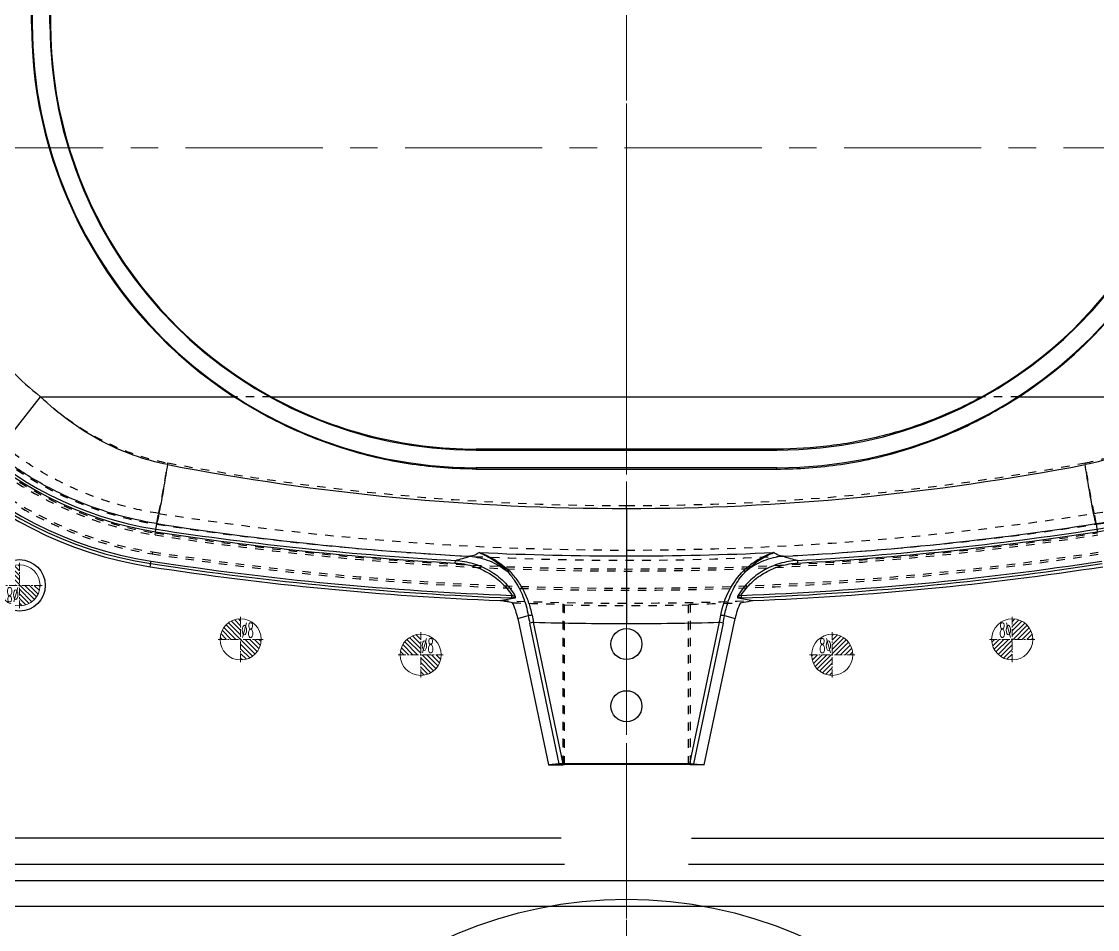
# Model space of a CAD drawing. Header units: millimetres. Extents: x -569 to 1807, y -7664 to 1724.
# Drawn here: x 165.7 to 374.8, y -1119.1 to -942.6 of the extents above; entities that cross this region are included whole.
import ezdxf
from ezdxf.enums import TextEntityAlignment as Align

# ---------------------------------------------------------------- set-up
doc = ezdxf.new("R2010")
doc.units = ezdxf.units.MM
doc.header["$LTSCALE"] = 16.335
doc.linetypes.add('CENTER', pattern=[0.6, 0.375, -0.075, 0.075, -0.075])
doc.linetypes.add('HIDDEN', pattern=[0.2, 0.1, -0.1])
doc.layers.get('0').update_dxf_attribs({"linetype": 'CONTINUOUS'})
for name, color, linetype, lineweight in [('center', 1, 'CENTER', 9), ('epin', 13, 'CONTINUOUS', 9), ('moldbase', 7, 'CONTINUOUS', 20)]:
    doc.layers.add(name, color=color, linetype=linetype, lineweight=lineweight)
doc.layers.add('DEFAULT_2', color=8, linetype='HIDDEN')
doc.styles.add('TXT05', font='txt.shx', dxfattribs={"width": 0.5, "bigfont": 'gbcbig.shx'})

# ---------------------------------------------------------------- blocks, each defined once
blk = doc.blocks.new('epin_ejp_8')
at = {"layer": 'epin'}
h = blk.add_hatch(dxfattribs=at)
h.set_pattern_fill('_ANSI31', color=123, scale=0.2, angle=90, style=0)
h.set_pattern_definition([(135, (-263.1036, 1313.3417), (-0.4490128, -0.4490128), [])])
h.paths.add_polyline_path([(0, 4, 0.414214), (-4, 0), (0, 0)])
h.paths.add_polyline_path([(4, 0), (0, 0), (0, -4, 0.414214)])
at = {"layer": 'epin', "color": 1, "linetype": 'CENTER', "ltscale": 0.248791}
for p, q in [((0, -4.4), (0, 4.4)), ((-4.4, 0), (4.4, 0))]:
    blk.add_line(p, q, dxfattribs=at)
at = {"layer": 'epin'}
blk.add_circle((0, 0), 4, dxfattribs=at)
at = {"layer": 'epin', "color": 6, "style": 'TXT05', "width": 0.5}
blk.add_text('%%c8', height=2.8, dxfattribs=at).set_placement((1.33, 1.8), align=Align.MIDDLE)
blk = doc.blocks.new('12')
at = {"layer": 'epin', "color": 4, "rotation": 180}
blk.add_blockref('epin_ejp_8', (-2719.62, 2105.4), dxfattribs=at)
at = {"layer": 'epin'}
for p in [(-2676.62, 2094.9), (-2641.62, 2091.9)]:
    blk.add_blockref('epin_ejp_8', p, dxfattribs=at)
at = {"layer": 'epin', "xscale": -1}
for p in [(-2526.62, 2094.9), (-2561.62, 2091.9)]:
    blk.add_blockref('epin_ejp_8', p, dxfattribs=at)

msp = doc.modelspace()

# ---------------------------------------------------------------- linework, layer by layer
at = {"color": 7, "linetype": 'Continuous'}
for p, q in [((167.592, -943.064), (167.592, -911.356)), ((167.737, -911.356), (167.737, -943.064)), ((171.165, -943.064), (171.165, -911.356)), ((171.31, -911.356), (171.31, -943.064)), ((167.592, -943.064), (167.737, -943.064)), ((171.165, -943.064), (171.31, -943.064)), ((160.713, -1026.546), (169.352, -1015.539)), ((169.352, -1015.539), (206.931, -1015.539)), ((214.165, -1015.539), (352.369, -1015.539)), ((359.603, -1015.539), (397.182, -1015.539)), ((312.513, -1025.717), (254.022, -1025.717)), ((254.022, -1025.717), (254.022, -1025.921)), ((254.022, -1025.921), (312.513, -1025.921)), ((312.513, -1025.921), (312.513, -1025.717)), ((312.513, -1029.348), (254.022, -1029.348)), ((254.022, -1029.348), (254.022, -1029.606)), ((254.022, -1029.606), (312.513, -1029.606)), ((312.513, -1029.606), (312.513, -1029.348)), ((283.267, -1037.271), (283.267, -1059.619)), ((191.732, -1041.786), (191.975, -1040.202)), ((374.559, -1040.202), (374.803, -1041.786)), ((190.686, -1048.578), (190.855, -1047.483)), ((249.996, -1047.868), (250.023, -1047.369)), ((316.511, -1047.369), (316.539, -1047.868)), ((260.972, -1054.644), (260.991, -1054.143)), ((305.544, -1054.143), (305.562, -1054.644)), ((262.161, -1058.642), (264.183, -1058.072)), ((302.352, -1058.072), (304.374, -1058.642)), ((262.161, -1058.642), (268.141, -1087.11)), ((265.214, -1059.374), (264.466, -1059.531)), ((270.212, -1086.887), (264.466, -1059.531)), ((270.989, -1086.868), (265.214, -1059.374)), ((301.321, -1059.374), (295.546, -1086.868)), ((302.069, -1059.531), (296.323, -1086.887)), ((298.394, -1087.11), (304.374, -1058.642)), ((302.069, -1059.531), (301.321, -1059.374)), ((270.212, -1086.887), (268.141, -1087.11)), ((268.141, -1087.11), (270.886, -1087.11)), ((270.886, -1087.11), (271.207, -1087.019)), ((295.546, -1086.868), (270.989, -1086.868)), ((295.327, -1087.019), (271.207, -1087.019)), ((295.648, -1087.11), (295.327, -1087.019)), ((298.394, -1087.11), (295.648, -1087.11)), ((296.323, -1086.887), (298.394, -1087.11)), ((270.599, -1101.354), (147.87, -1101.354)), ((295.936, -1101.354), (418.664, -1101.354)), ((149.515, -1106.354), (271.204, -1106.354)), ((295.33, -1106.354), (417.02, -1106.354)), ((149.021, -1109.546), (417.514, -1109.546)), ((148.59, -1114.546), (417.944, -1114.546))]:
    msp.add_line(p, q, dxfattribs=at)
for centre, radius in [((165.267, -1052.21), 5), ((283.267, -1197.21), 84)]:
    msp.add_circle(centre, radius)
for centre in [(283.267, -1063.625), (283.267, -1075.685)]:
    msp.add_circle(centre, 3.015, dxfattribs=at)
for centre, radius, start, end in [((254.022, -943.064), 86.43, 180, 236.98645), ((254.022, -943.064), 86.284, 180, 270), ((254.022, -943.064), 82.857, 180, 270), ((254.022, -943.064), 82.711, 180, 241.19213), ((312.513, -943.064), 86.284, 270, 0), ((312.513, -943.064), 82.857, 270, 0), ((312.513, -943.064), 82.711, 298.80787, 0), ((312.513, -943.064), 86.43, 303.01355, 0), ((202.214, -973.672), 68.917, 188.97361, 261.25099), ((202.214, -973.672), 68.417, 188.97361, 261.25099), ((364.32, -973.672), 68.417, 278.74901, 351.02639), ((364.32, -973.672), 68.917, 278.74901, 351.02639), ((202.214, -973.672), 75.788, 188.97361, 261.25099), ((202.214, -973.672), 75.181, 188.97361, 261.25099), ((202.214, -973.672), 74.68, 188.97361, 261.25099), ((202.214, -973.672), 53.224, 223.68556, 231.87143), ((283.584, -563.286), 473.985, 259.11824, 269.96171), ((282.95, -563.286), 473.985, 270.03829, 280.88176), ((283.267, -447.001), 601.288, 261.250995, 266.830612), ((283.746, -456.158), 591.21, 261.070112, 267.000921), ((282.788, -456.161), 591.208, 272.999069, 278.929899), ((283.267, -447.001), 601.288, 273.169388, 278.749005), ((283.267, -447.001), 601.788, 261.250995, 266.830612), ((283.267, -447.001), 601.788, 273.169388, 278.749005), ((283.252, -432.709), 613.781, 267.330847, 270.001471), ((283.283, -432.709), 613.781, 269.998529, 272.669153), ((283.267, -447.001), 608.053, 261.250995, 267.8987), ((283.267, -447.001), 607.551, 261.250995, 267.8987), ((-153.089, 352.796), 1457.035, 286.061335, 286.175555), ((283.267, -447.001), 607.551, 272.101299, 278.749005), ((283.267, -447.001), 608.053, 272.101299, 278.749005), ((719.555, 352.82), 1457.04, 253.827275, 253.94151), ((283.267, -447.001), 608.659, 261.250995, 267.685708), ((283.267, -447.001), 608.659, 272.314292, 278.749005), ((264.73, -1044.688), 10.168, 248.42277, 249.32887), ((264.136, -1046.265), 8.483, 249.31926, 250.29437), ((249.898, -1061.212), 13.635, 30.10052, 30.95991), ((316.788, -1061.315), 13.817, 148.97677, 149.84191), ((261.699, -1034.88), 19.777, 267.89354, 268.5516), ((249.007, -1061.412), 13.442, 11.89198, 25.71838), ((317.527, -1061.412), 13.442, 154.28162, 168.10802), ((311.098, -1049.731), 47.651, 190.08075, 191.8677), ((307.237, -1049.976), 43.061, 190.72936, 192.60513), ((259.297, -1049.976), 43.061, 347.39488, 349.27063), ((255.436, -1049.731), 47.652, 348.13231, 349.91924), ((283.257, -395.067), 664.552, 268.444177, 270.000884), ((283.278, -395.067), 664.552, 269.999117, 271.555823)]:
    msp.add_arc(centre, radius, start, end, dxfattribs=at)
msp.add_ellipse((270.995, -1086.896), major_axis=(0.822, 0), ratio=0.0341732, start_param=1.5779831, end_param=2.8346201, dxfattribs=at)
for points, knots in [([(194.104, -1028.748), (191.825, -1028.313), (187.303, -1027.065), (178.642, -1023.19), (172.817, -1018.855), (169.352, -1015.539)], [0, 0, 0, 0, 0.2451596, 0.4932092, 1, 1, 1, 1]), ([(254.022, -1029.606), (249.871, -1029.606), (241.56, -1028.996), (229.369, -1026.281), (217.697, -1021.84), (210.412, -1017.8), (206.931, -1015.539)], [0, 0, 0, 0, 0.2500695, 0.5000276, 0.7499483, 1, 1, 1, 1]), ([(214.165, -1015.539), (220.22, -1018.869), (233.236, -1023.993), (247.111, -1025.717), (254.022, -1025.717)], [0, 0, 0, 0, 0.4999689, 1, 1, 1, 1]), ([(312.513, -1029.606), (316.663, -1029.606), (324.975, -1028.995), (337.166, -1026.282), (348.836, -1021.838), (356.123, -1017.8), (359.603, -1015.539)], [0, 0, 0, 0, 0.2500718, 0.5000314, 0.7499505, 1, 1, 1, 1]), ([(352.369, -1015.539), (349.336, -1017.207), (343.047, -1020.158), (333.138, -1023.353), (322.907, -1025.286), (315.975, -1025.717), (312.513, -1025.717)], [0, 0, 0, 0, 0.2500128, 0.4999803, 0.7499672, 1, 1, 1, 1]), ([(397.182, -1015.539), (393.717, -1018.855), (387.893, -1023.19), (379.232, -1027.065), (374.71, -1028.313), (372.431, -1028.748)], [0, 0, 0, 0, 0.5067908, 0.7548404, 1, 1, 1, 1]), ([(191.975, -1040.202), (189.138, -1039.759), (183.514, -1038.503), (175.395, -1035.551), (167.719, -1031.588), (162.973, -1028.32), (160.713, -1026.546)], [0, 0, 0, 0, 0.2500015, 0.4999577, 0.7499299, 1, 1, 1, 1]), ([(374.559, -1040.202), (377.397, -1039.759), (383.021, -1038.503), (391.139, -1035.551), (398.816, -1031.588), (403.562, -1028.32), (405.822, -1026.546)], [0, 0, 0, 0, 0.2500009, 0.4999566, 0.7499293, 1, 1, 1, 1]), ([(191.975, -1040.202), (191.996, -1040.154), (192.037, -1040.027), (192.139, -1039.656), (192.294, -1038.965), (192.518, -1037.873), (192.788, -1036.45), (193.095, -1034.751), (193.546, -1032.153), (193.881, -1030.128), (194.104, -1028.749)], [0, 0, 0, 0, 0.0134255, 0.0342535, 0.0991357, 0.195671, 0.32129, 0.4718188, 0.640239, 1, 1, 1, 1]), ([(374.559, -1040.202), (374.538, -1040.153), (374.496, -1040.021), (374.429, -1039.777), (374.348, -1039.442), (374.208, -1038.812), (374.004, -1037.806), (373.731, -1036.365), (373.424, -1034.66), (372.978, -1032.092), (372.649, -1030.1), (372.431, -1028.748)], [0, 0, 0, 0, 0.0138922, 0.0355082, 0.0650292, 0.1026118, 0.20164, 0.3291845, 0.4802968, 0.6476035, 1, 1, 1, 1]), ([(254.669, -1045.824), (254.405, -1046.024), (253.811, -1046.356), (253.152, -1046.516), (252.814, -1046.558)], [0, 0, 0, 0, 0.4931884, 1, 1, 1, 1]), ([(254.669, -1045.824), (255.725, -1046.211), (257.811, -1047.187), (259.655, -1048.581), (260.492, -1049.389)], [0, 0, 0, 0, 0.4916871, 1, 1, 1, 1]), ([(254.669, -1045.824), (255.65, -1046.238), (257.591, -1047.255), (259.287, -1048.656), (260.057, -1049.46)], [0, 0, 0, 0, 0.4890385, 1, 1, 1, 1]), ([(311.866, -1045.824), (311.339, -1046.015), (310.298, -1046.45), (308.793, -1047.252), (307.354, -1048.221), (306.467, -1048.981), (306.043, -1049.389)], [0, 0, 0, 0, 0.2444339, 0.4915495, 0.7429446, 1, 1, 1, 1]), ([(306.478, -1049.46), (307.247, -1048.656), (308.943, -1047.255), (310.884, -1046.237), (311.866, -1045.824)], [0, 0, 0, 0, 0.5110532, 1, 1, 1, 1]), ([(313.72, -1046.558), (313.383, -1046.516), (312.724, -1046.356), (312.13, -1046.024), (311.866, -1045.824)], [0, 0, 0, 0, 0.5068116, 1, 1, 1, 1]), ([(249.996, -1047.868), (251.088, -1047.929), (253.264, -1048.296), (256.319, -1049.567), (258.985, -1051.525), (260.403, -1053.223), (260.991, -1054.143)], [0, 0, 0, 0, 0.2501741, 0.5001163, 0.7501219, 1, 1, 1, 1]), ([(250.023, -1047.365), (251.184, -1047.431), (253.499, -1047.83), (256.73, -1049.223), (259.534, -1051.352), (260.992, -1053.201), (261.59, -1054.197)], [0, 0, 0, 0, 0.2500518, 0.5000363, 0.7499906, 1, 1, 1, 1]), ([(252.814, -1046.558), (254.115, -1046.666), (256.716, -1047.286), (259.02, -1048.637), (260.057, -1049.46)], [0, 0, 0, 0, 0.4965057, 1, 1, 1, 1]), ([(316.511, -1047.365), (315.351, -1047.431), (313.037, -1047.83), (309.806, -1049.222), (307.002, -1051.35), (305.546, -1053.198), (304.947, -1054.194)], [0, 0, 0, 0, 0.2500709, 0.5000102, 0.7499496, 1, 1, 1, 1]), ([(305.544, -1054.143), (306.132, -1053.223), (307.549, -1051.525), (310.215, -1049.567), (313.27, -1048.297), (315.447, -1047.929), (316.539, -1047.868)], [0, 0, 0, 0, 0.2498502, 0.4998317, 0.7497965, 1, 1, 1, 1]), ([(313.72, -1046.558), (312.419, -1046.666), (309.818, -1047.286), (307.514, -1048.637), (306.478, -1049.46)], [0, 0, 0, 0, 0.4965064, 1, 1, 1, 1]), ([(260.492, -1049.389), (260.418, -1049.426), (260.276, -1049.475), (260.121, -1049.479), (260.057, -1049.46)], [0, 0, 0, 0, 0.5506186, 1, 1, 1, 1]), ([(260.057, -1049.46), (260.572, -1049.994), (261.793, -1051.509), (263.285, -1054.395), (263.96, -1056.803), (264.183, -1058.072)], [0, 0, 0, 0, 0.2301552, 0.6003915, 1, 1, 1, 1]), ([(264.929, -1057.993), (264.774, -1057.131), (264.32, -1055.468), (263.333, -1053.148), (262.066, -1051.099), (261.032, -1049.924), (260.492, -1049.389)], [0, 0, 0, 0, 0.2674228, 0.5241996, 0.7679288, 1, 1, 1, 1]), ([(301.606, -1057.993), (301.925, -1056.311), (302.983, -1053.171), (304.925, -1050.467), (306.043, -1049.389)], [0, 0, 0, 0, 0.5243605, 1, 1, 1, 1]), ([(302.352, -1058.072), (302.502, -1057.217), (303.006, -1055.175), (304.288, -1052.194), (305.695, -1050.271), (306.477, -1049.46)], [0, 0, 0, 0, 0.2692861, 0.6504636, 1, 1, 1, 1]), ([(306.478, -1049.46), (306.413, -1049.479), (306.258, -1049.475), (306.116, -1049.426), (306.043, -1049.389)], [0, 0, 0, 0, 0.4493828, 1, 1, 1, 1]), ([(261.692, -1054.375), (261.671, -1054.373), (261.617, -1054.36), (261.477, -1054.321), (261.361, -1054.281), (261.276, -1054.251)], [0, 0, 0, 0, 0.1495761, 0.3799149, 1, 1, 1, 1]), ([(305.544, -1054.143), (305.493, -1054.164), (305.307, -1054.235), (305.119, -1054.302), (304.982, -1054.342)], [0, 0, 0, 0, 0.2781943, 1, 1, 1, 1]), ([(258.689, -1055.163), (259.177, -1055.08), (260.151, -1054.907), (261.126, -1054.741), (261.613, -1054.656)], [0, 0, 0, 0, 0.5002288, 1, 1, 1, 1]), ([(261.119, -1055.578), (260.92, -1055.543), (260.11, -1055.405), (259.3, -1055.267), (258.689, -1055.163)], [0, 0, 0, 0, 0.2465674, 1, 1, 1, 1]), ([(261.611, -1054.657), (261.578, -1054.657), (261.441, -1054.656), (261.304, -1054.654), (261.199, -1054.651)], [0, 0, 0, 0, 0.2382609, 1, 1, 1, 1]), ([(261.613, -1054.656), (261.631, -1054.652), (261.669, -1054.631), (261.699, -1054.564), (261.706, -1054.476), (261.7, -1054.41), (261.694, -1054.374)], [0, 0, 0, 0, 0.1752998, 0.3804921, 0.6529512, 1, 1, 1, 1]), ([(304.841, -1054.374), (304.835, -1054.41), (304.828, -1054.476), (304.836, -1054.564), (304.865, -1054.631), (304.904, -1054.652), (304.922, -1054.656)], [0, 0, 0, 0, 0.3469569, 0.6194592, 0.8246893, 1, 1, 1, 1]), ([(304.982, -1054.342), (304.967, -1054.347), (304.921, -1054.359), (304.874, -1054.372), (304.842, -1054.375)], [0, 0, 0, 0, 0.3242681, 1, 1, 1, 1]), ([(304.922, -1054.656), (305.409, -1054.741), (306.384, -1054.907), (307.358, -1055.08), (307.845, -1055.163)], [0, 0, 0, 0, 0.4997712, 1, 1, 1, 1]), ([(305.562, -1054.644), (305.507, -1054.646), (305.294, -1054.653), (305.081, -1054.657), (304.924, -1054.657)], [0, 0, 0, 0, 0.2592713, 1, 1, 1, 1]), ([(305.415, -1055.578), (305.615, -1055.543), (306.425, -1055.405), (307.235, -1055.267), (307.845, -1055.163)], [0, 0, 0, 0, 0.2465685, 1, 1, 1, 1]), ([(264.929, -1057.993), (264.777, -1058.02), (264.566, -1058.053), (264.316, -1058.073), (264.22, -1058.076), (264.183, -1058.072)], [0, 0, 0, 0, 0.6159952, 0.8512411, 1, 1, 1, 1]), ([(302.352, -1058.072), (302.315, -1058.076), (302.218, -1058.073), (301.969, -1058.053), (301.758, -1058.02), (301.606, -1057.993)], [0, 0, 0, 0, 0.1487608, 0.3840089, 1, 1, 1, 1]), ([(295.546, -1086.868), (295.706, -1086.868), (295.965, -1086.872), (296.224, -1086.877), (296.323, -1086.887)], [0, 0, 0, 0, 0.6178947, 1, 1, 1, 1])]:
    msp.add_open_spline(points, degree=3, knots=knots, dxfattribs=at)
at = {"layer": 'center', "color": 1, "linetype": 'CENTER', "ltscale": 2.674503}
msp.add_line((283.267, -1212.21), (283.267, -722.21), dxfattribs=at)
at = {"layer": 'center', "color": 1, "linetype": 'CENTER', "ltscale": 1.853314}
msp.add_line((283.267, -1116.941), (283.267, -737.48), dxfattribs=at)
at = {"layer": 'DEFAULT_2', "color": 8, "linetype": 'HIDDEN'}
for p, q in [((214.165, -1015.539), (206.931, -1015.539)), ((359.603, -1015.539), (352.369, -1015.539)), ((283.267, -1037.271), (283.267, -1036.713)), ((191.975, -1040.202), (192.279, -1038.226)), ((374.559, -1040.202), (374.255, -1038.226)), ((191.635, -1042.413), (191.695, -1042.022)), ((191.129, -1045.703), (191.069, -1046.095)), ((271.207, -1055.999), (270.886, -1055.855)), ((270.886, -1055.855), (270.886, -1087.11)), ((271.207, -1087.019), (271.207, -1055.999)), ((295.327, -1055.999), (295.648, -1055.855)), ((295.327, -1087.019), (295.327, -1055.999)), ((295.648, -1055.855), (295.648, -1087.11))]:
    msp.add_line(p, q, dxfattribs=at)
for centre, radius, start, end in [((202.214, -973.672), 73.275, 188.97361, 261.25099), ((202.214, -973.672), 72.88, 188.97361, 261.25099), ((202.214, -973.672), 69.551, 188.97361, 261.25099), ((202.214, -973.672), 69.155, 188.97361, 261.25099), ((202.214, -973.672), 67.446, 188.97361, 261.25099), ((364.32, -973.672), 67.446, 278.74901, 351.02639), ((283.568, -550.614), 486.099, 259.39447, 269.9645), ((282.966, -550.614), 486.099, 270.0355, 280.60553), ((283.482, -458.41), 586.945, 261.060859, 269.979032), ((283.052, -458.408), 586.947, 270.020985, 278.939124), ((283.267, -447.001), 600.318, 261.250995, 278.749005), ((283.267, -447.001), 602.422, 261.250995, 278.749005), ((283.267, -447.001), 602.026, 261.250995, 278.749005), ((283.267, -447.001), 605.751, 261.250995, 278.749005), ((283.267, -447.001), 606.147, 261.250995, 278.749005), ((283.267, -447.001), 608.659, 267.685708, 272.314292), ((283.267, -447.001), 608.981, 267.915608, 268.835072), ((283.267, -447.001), 609.118, 268.865519, 271.134481), ((283.267, -447.001), 608.981, 271.164928, 272.084392)]:
    msp.add_arc(centre, radius, start, end, dxfattribs=at)
for points, knots in [([(169.352, -1015.539), (172.829, -1018.781), (178.665, -1023.005), (187.311, -1026.772), (191.827, -1027.985), (194.104, -1028.409)], [0, 0, 0, 0, 0.5053087, 0.7538006, 1, 1, 1, 1]), ([(372.431, -1028.409), (374.708, -1027.985), (379.223, -1026.772), (387.869, -1023.005), (393.706, -1018.781), (397.182, -1015.539)], [0, 0, 0, 0, 0.2461994, 0.4946913, 1, 1, 1, 1]), ([(192.279, -1038.226), (189.526, -1037.796), (184.069, -1036.577), (176.193, -1033.712), (168.745, -1029.866), (164.14, -1026.695), (161.947, -1024.974)], [0, 0, 0, 0, 0.2500011, 0.4999531, 0.7499244, 1, 1, 1, 1]), ([(374.255, -1038.226), (377.009, -1037.796), (382.465, -1036.577), (390.342, -1033.712), (397.79, -1029.866), (402.395, -1026.695), (404.588, -1024.974)], [0, 0, 0, 0, 0.2500017, 0.4999543, 0.7499252, 1, 1, 1, 1]), ([(192.279, -1038.226), (192.298, -1038.184), (192.334, -1038.071), (192.424, -1037.742), (192.56, -1037.131), (192.755, -1036.173), (192.989, -1034.937), (193.253, -1033.476), (193.635, -1031.275), (193.917, -1029.567), (194.104, -1028.409)], [0, 0, 0, 0, 0.0138922, 0.0355083, 0.1026091, 0.2016376, 0.3291826, 0.4802954, 0.6476026, 1, 1, 1, 1]), ([(374.255, -1038.226), (374.238, -1038.185), (374.202, -1038.077), (374.115, -1037.758), (373.982, -1037.166), (373.79, -1036.23), (373.559, -1035.01), (373.296, -1033.554), (372.909, -1031.327), (372.622, -1029.592), (372.431, -1028.409)], [0, 0, 0, 0, 0.0134255, 0.0342535, 0.0991356, 0.1956708, 0.3212897, 0.4718183, 0.6402386, 1, 1, 1, 1])]:
    msp.add_open_spline(points, degree=3, knots=knots, dxfattribs=at)
at = {"layer": 'moldbase', "color": 1, "linetype": 'CENTER', "ltscale": 4.353841}
for p, q in [((283.267, -617.21), (283.267, -1317.21)), ((608.267, -967.21), (-41.733, -967.21))]:
    msp.add_line(p, q, dxfattribs=at)

# ---------------------------------------------------------------- block references
msp.add_blockref('12', (2884.883, -3157.605))

doc.saveas('drawing.dxf')
